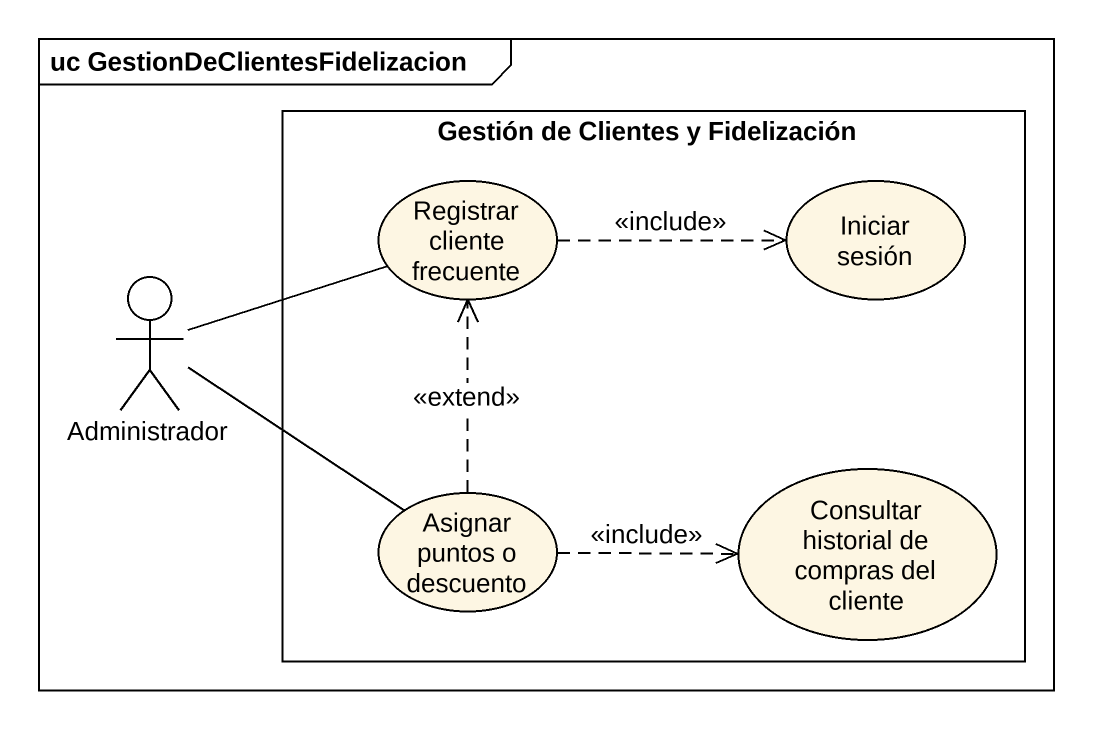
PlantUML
@startuml
mainframe uc GestionDeClientesFidelizacion
rectangle "Gestión de Clientes y Fidelización" as Gestión_de_Clientes_y {
  usecase "Registrar cliente frecuente" as Registrar_cliente_frecuente
  usecase "Iniciar sesión" as Iniciar_sesión
  usecase "Asignar puntos o descuento" as Asignar_puntos_o_descuento
  usecase "Consultar historial de compras del cliente" as Consultar_historial_de
}
actor Administrador
Registrar_cliente_frecuente .right.> Iniciar_sesión : <<include>>
Administrador -right- Registrar_cliente_frecuente
Administrador -right- Asignar_puntos_o_descuento
Asignar_puntos_o_descuento .up.> Registrar_cliente_frecuente : <<extend>>
Asignar_puntos_o_descuento .right.> Consultar_historial_de : <<include>>
@enduml
